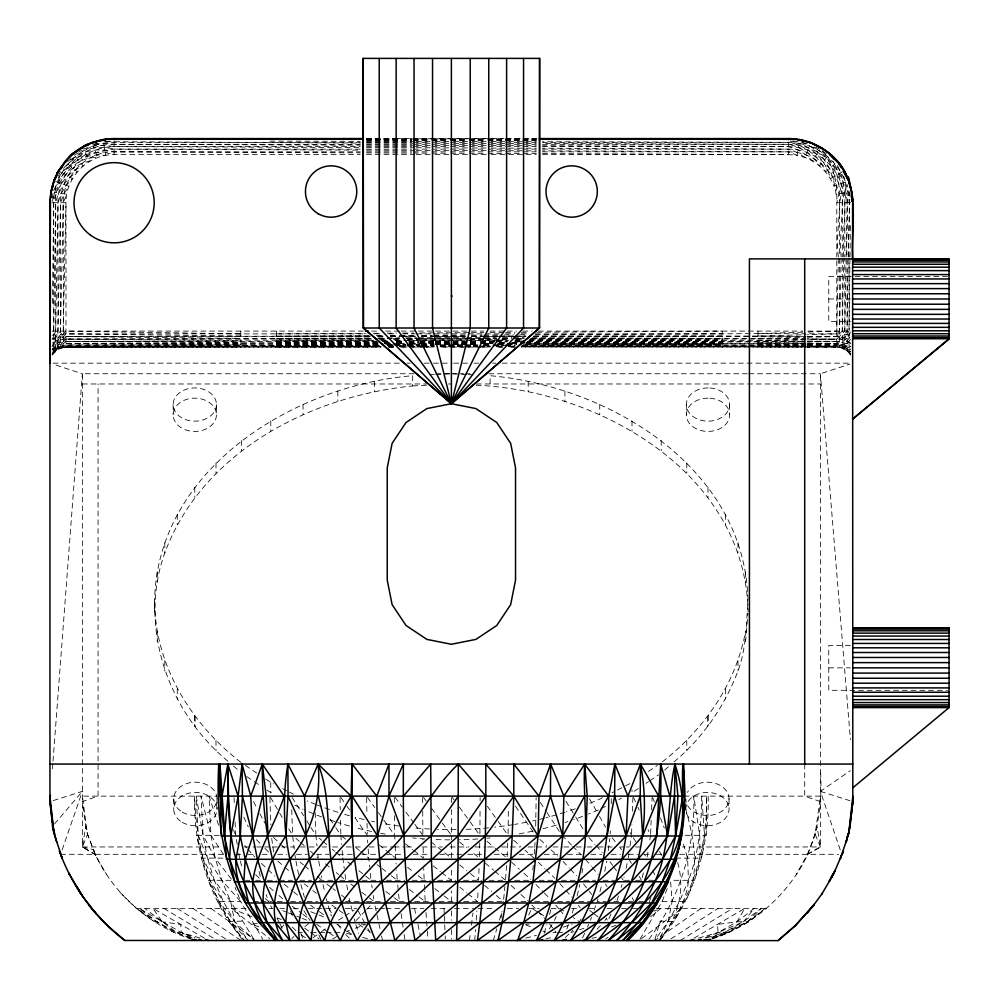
<?xml version="1.0" encoding="UTF-8"?>
<svg xmlns="http://www.w3.org/2000/svg" width="999" height="999" viewBox="0 0 999 999"><rect width="100%" height="100%" fill="white"/><g stroke="black" fill="none" stroke-linecap="round" stroke-linejoin="round"><path stroke-width="0.75" stroke-dasharray="5 3.75" d="M712.187 938.885C746.528 927.896 776.198 904.507 796.215 874.662C817.681 843.805 822.814 805.669 820.404 768.955M479.92 833.828L480.057 809.702M480.107 800.661L480.132 797.639M52.447 303.259L53.696 202.735C53.147 170.442 81.806 141.783 114.098 142.345L360.252 142.345M508.091 833.828L508.379 808.191M849.974 258.404L849.075 331.094L844.804 337.312L836.787 343.369L807.429 343.631M849.999 256.868L850.411 224.388M848.213 258.404L847.09 331.094L842.269 336.9L836.787 341.396L807.429 341.783M848.238 256.868L849.737 191.97L836.051 194.38C833.69 172.59 823.863 149.076 800.848 142.295M535.676 826.285L536.163 797.639M846.103 258.404L844.804 331.094L836.787 339.111L807.429 339.635M846.128 256.868L847.09 202.735L848.151 192.258L847.289 184.603M841.096 258.404L839.572 331.094L836.787 333.878L807.429 334.677M841.133 256.868C837.986 225.849 850.087 189.885 833.104 161.438M843.705 258.404L842.269 331.094L836.787 336.576L807.429 337.237M843.743 256.868C841.295 226.086 851.672 191.483 836.175 162.887M479.745 842.931L479.395 858.129L471.228 851.485M838.361 258.404L836.787 331.094L807.429 332.018M838.398 256.868C833.628 223.639 852.135 177.148 821.915 151.174M610.264 833.828L610.352 830.806M611.226 803.671L611.425 797.639M479.033 868.481L478.621 880.306L467.957 871.628M631.568 833.828L631.892 824.774M632.392 811.213L632.891 797.639M650.611 833.828L651.161 820.254M651.585 809.702L652.072 797.639M507.729 842.931L507.067 858.129L495.254 848.213M463.711 901.585L477.572 901.585L478.171 889.422M708.141 796.128C709.69 847.539 693.393 899.25 660.789 939.222M534.627 849.013L534.028 858.129L524.999 850.199M534.727 847.489L535.127 841.408M489.073 880.306L505.506 880.306L506.543 865.521M474.725 940.471L475.524 929.582M476.211 920.254L476.885 910.913M52.423 768.93L52.897 762.712M53.009 761.151L82.368 373.751L52.897 364.123M154.695 611.925C149.45 474.35 289.323 385.976 412.662 375.699L412.662 385.939C310.264 396.153 202.223 451.798 164.798 552.934C137.812 627.422 168.631 713.061 228.796 761.9M673.975 761.9C702.871 737.911 724.725 705.993 737.974 670.928C746.428 648.588 745.953 625.112 748.089 601.685M745.541 641.683L747.951 613.411M52.497 198.127L53.034 191.97M488.211 901.585L503.421 901.585L504.907 886.388M532.792 869.954L533.254 865.521M608.329 850.536L609.84 838.373M469.418 940.471L470.404 932.829M471.378 925.199L472.952 912.974M628.309 858.129L628.945 853.571M630.019 845.966L631.505 835.326L629.432 831.28M501.036 918.031L501.91 912.05M647.951 852.047L647.002 858.129L644.417 854.332M649.837 839.884L650.549 835.326L648.026 829.732M192.27 939.41C150.187 926.11 114.485 894.929 95.592 855.044L82.368 846.965L85.727 826.598L82.368 801.61L98.064 796.128L98.064 383.978M582.017 872.914L582.767 868.481M790.172 141.096L799.163 143.257L797.027 155.357C813.661 158.329 828.071 170.417 833.89 186.289L846.94 181.531M604.77 871.44L606.805 861.088M629.42 880.306L623.364 880.306L624.025 877.347M625.998 868.481L627.647 861.088M577.135 895.903L579.782 884.565M52.46 201.249C58.204 171.803 82.005 143.569 114.098 144.318L360.252 144.318M635.476 880.306L641.533 880.306L643.718 871.44M549.612 914.535L551.411 907.342M662.349 761.85C703.858 729.52 736.051 683.791 745.541 631.443M597.964 898.75L597.19 901.585L606.218 901.585M599.912 891.657L601.86 884.565M655.069 938.973L660.152 921.028L673.613 921.715C695.354 883.516 708.154 840.359 706.53 796.128L706.118 835.326L684.989 835.326M493.306 940.471L496.79 928.808M499.413 920.054L502.022 911.313M572.265 913.086L574.475 905.893M618.506 895.903L616.745 901.585L615.134 899.075M621.153 887.399L622.04 884.565M544.143 933.253L546.89 924.599M62.125 849.912L82.368 791.37L52.897 800.674M590.459 920.279L591.495 917.407M594.08 910.214L595.641 905.893M849.075 256.868C846.615 229.046 855.431 198.227 840.983 172.54C833.778 160.414 822.527 150.974 809.327 145.979L805.132 157.53L797.514 152.622L788.673 149.138L542.519 148.214M649.4 901.585L650.973 897.327M807.192 855.044L815.172 834.24L817.045 826.598L820.404 846.965L807.454 854.345L796.215 874.662M566.808 928.933L568.493 924.599M640.022 939.135L662.075 901.585L667.707 887.399M95.392 855.144L95.392 854.307L82.368 846.965L87.6 834.24L85.727 826.598L87.475 834.065L95.392 855.144L106.518 874.612M52.635 352.447L57.967 342.782L65.984 333.878L366.97 333.866M53.659 190.559C64.036 167.208 87.462 146.865 114.098 146.603L360.252 146.603M582.604 937.799L585.052 932.429M587.499 927.072L588.723 924.4M554.42 920.429L556.281 916.408M610.976 914.085L607.779 921.028L606.368 918.431M58.454 175.936L60.402 171.741M528.671 915.084L531.793 908.391L538.261 912.324M52.635 353.696L57.967 345.017L65.984 336.576L370.08 336.039M373.201 340.509L65.984 341.396L57.967 348.176L52.098 354.782L57.967 346.84L65.984 339.111L371.64 338.374M705.107 937.636L718.094 932.542L737.025 921.765L744.717 908.391L694.043 938.186M813.735 147.028L818.868 150.437L812.724 161.076L806.081 154.907L797.976 149.962L788.673 146.603L542.519 145.779M581.043 919.092L579.495 921.765L573.401 917.582M648.975 939.172C679.982 897.739 695.341 847.776 693.743 796.128L699.737 835.326L700.012 858.129L694.592 880.306L672.002 880.306M549.275 928.945L553.808 921.765M659.877 940.471C672.002 921.727 686.6 903.383 688.498 880.306C698.701 853.383 701.46 824.712 701.71 796.128L704.52 835.326L701.585 858.129L676.81 858.129M58.392 177.685C70.217 159.403 93.382 151.411 114.098 149.138L360.252 149.138M604.894 920.541L606.568 918.118M52.098 355.144L57.967 349.275L65.984 346.878L240.821 346.129M52.098 353.696L57.967 348.176L65.984 346.154L379.433 344.942M377.872 342.432L65.984 343.369L53.696 352.522M565.347 937.499L572.889 930.144M827.497 156.468L819.605 165.884C812.662 154.882 801.31 147.203 788.673 144.318L542.519 143.594M54.533 823.95L82.368 791.37M280.881 928.233L283.903 924.999M596.977 929.307L602.035 923.913M63.586 168.381C75.787 153.022 96.129 151.923 114.098 151.848L360.252 151.848M356.031 920.603L365.622 910.539M366.695 909.415L370.954 904.944M291.995 938.486L293.943 936.513M67.695 161.801L70.966 158.516M377.872 344.068L65.984 344.98L55.682 350.574M664.672 770.054L669.33 765.971M834.939 163.923L825.536 171.816C819.33 156.431 804.907 145.267 788.673 142.345L542.519 141.758M304.932 926.66L310.839 921.765M650.549 916.882L660.863 908.391L653.87 911.175M712.062 937.674L727.784 932.542L748.713 921.765L765.259 908.391L747.414 921.765L727.784 932.542L712.437 938.361L729.008 932.542L718.094 932.542L694.555 939.222M706.643 937.824L724.138 932.542L747.414 921.765L761.113 908.391L743.506 921.765L718.094 932.542L717.432 924.437L737.025 921.765L754.245 908.391L743.506 921.765L724.138 932.542L710.376 937.824M641.545 938.635L682.005 908.391M70.317 160.14C82.355 150.312 99.288 147.527 114.098 151.848L360.252 152.859M313.024 937.824L317.782 934.302M79.308 151.698L81.831 149.925M840.259 849.912L820.404 791.37L850.336 770.679M701.123 908.391L654.657 940.471L668.044 921.715L679.37 901.585L688.498 880.306L687.549 858.129L682.966 842.457M321.378 931.717L326.248 928.396M648.501 771.415L657.379 765.434M638.349 788.498L632.005 792.769L632.005 789.847M645.953 783.366L648.501 781.655M649.762 780.806L658.641 774.812M671.041 938.785L718.031 908.391M338.599 920.091L343.793 916.745M345.092 915.908L354.183 910.064M605.669 938.885L608.154 937.299M680.294 940.471L732.617 908.391M379.433 345.379L65.984 346.154L57.967 349.001M332.555 939.035L338.711 935.426M842.369 171.741L830.344 178.684C826.161 159.565 809.09 141.846 788.673 142.345L542.519 142.345M807.479 854.307L820.404 846.965L820.404 373.751L849.874 364.123M602.472 797.689L599.737 799.1A296.691 227.947 0 0 1 589.822 803.296M612.05 792.781L614.785 791.37M617.432 790.009L624.05 786.613M625.374 785.926L630.681 783.216M601.098 808.628L606.58 805.818M618.756 799.575L621.403 798.213M807.429 345.13L836.787 344.98C842.981 342.32 848.775 337.849 850.673 331.094L804.345 331.094M74.251 155.245C86.076 147.952 100.637 145.554 114.098 149.138L360.252 150.125M346.566 931.468L349.5 930.381M355.344 928.221L365.584 924.437M807.429 346.678L836.787 346.878L844.804 349.275L850.673 353.696L844.804 348.176L839.572 346.391L807.429 346.141L836.787 346.154C842.607 344.505 848.713 341.458 850.673 335.264L839.572 333.916L807.429 333.766M95.267 854.345L87.475 834.065L82.368 796.128L217.295 796.128M563.261 927.147L572.115 924.212M571.003 932.542L573.876 931.605M579.632 929.732L583.94 928.321M611.338 926.922L617.132 925.037M83.104 149.051L93.444 145.979L103.958 145.205L114.098 146.603L360.252 147.527M92.895 144.48L100.35 142.482M525.886 938.098L536.451 935.314M545.729 938.96L553.159 937.074M592.007 938.311L596.428 937.224M257.305 923.251L251.586 924.437L259.016 926.822M94.43 144.306L103.609 143.257L114.098 144.318L360.252 145.155M525.861 924.287L528.971 924.013M109.49 141.146L103.334 141.683L360.252 143.069M241.983 939.222L229.158 921.715L244.206 940.471C210.801 900.149 195.866 847.876 194.63 796.128C193.544 840.309 204.882 884.627 229.158 921.715L242.632 921.028M380.981 346.341L65.984 346.878L60.502 347.839M377.872 343.331L65.984 343.369L57.967 345.017L52.098 349.513L55.682 340.984L63.199 331.094L65.984 202.735C65.547 177.023 88.374 154.183 114.098 154.633L360.252 154.633M376.311 341.371L65.984 341.396L57.967 342.782L52.098 346.553L55.682 337.862L60.502 331.094L63.199 202.735C62.962 178.721 81.568 156.543 105.257 152.622L114.098 154.633L114.098 140.734M429.695 374.837L434.353 374.6M435.901 374.525L449.837 373.826M412.662 385.939L426.598 385.227M371.64 339.086L65.984 339.111L57.967 340.184L52.098 343.119L57.967 331.094L60.502 202.735C60.539 183.916 71.029 165.772 87.3 156.319L96.691 154.907L105.744 155.357L103.609 143.257M535.239 334.777L757.991 333.604L805.881 332.068M370.08 336.563L65.984 336.576L57.967 337.312L52.098 339.31L55.682 331.094L57.967 202.735C57.605 179.645 72.515 156.693 97.64 157.53L93.444 145.979M533.678 336.039L757.991 336.039L805.881 334.727M532.117 338.374L757.991 338.374L805.881 337.275M807.429 347.128L844.804 346.84L849.075 345.08L850.673 343.119L844.804 340.184L839.572 339.223L807.429 338.836M529.008 340.509L757.991 340.509L805.881 339.66M525.886 342.432L805.881 341.808M525.886 344.068L805.881 343.644M276.598 333.866L365.409 333.316M373.201 333.266L380.981 333.216M387.225 333.179L396.566 333.117M402.797 333.079L413.711 333.017M419.942 332.979L469.792 332.667M471.353 332.655L483.816 332.58M490.059 332.542L504.07 332.455M505.631 332.442L514.985 332.38M521.216 332.342L529.008 332.292M536.8 332.242L722.215 331.094L722.215 347.128M276.598 336.039L368.519 335.602M376.311 335.552L384.103 335.514M390.334 335.489L398.126 335.452M399.687 335.439L415.259 335.364M421.503 335.339L432.405 335.289M433.966 335.277L465.122 335.127M471.353 335.09L482.267 335.04M483.816 335.027L497.839 334.965M504.07 334.94L513.424 334.89M519.655 334.852L527.447 334.815M522.777 345.379L805.881 345.13M276.598 338.374L371.64 337.987M377.872 337.962L385.664 337.924M387.225 337.924L399.687 337.874M405.919 337.849L416.82 337.799M418.381 337.799L465.122 337.6M466.683 337.6L496.291 337.475M502.522 337.45L511.863 337.412M513.424 337.412L524.325 337.362M532.117 337.337L722.215 336.563M276.598 340.509L373.201 340.209M380.981 340.184L387.225 340.159M395.005 340.135L405.919 340.097M407.48 340.097L468.244 339.897M469.792 339.897L499.4 339.797M500.961 339.797L508.753 339.772M514.985 339.747L521.216 339.735M529.008 339.71L722.215 339.086M276.598 336.563L370.08 336.451M377.872 336.438L384.103 336.438M390.334 336.426L399.687 336.413M401.236 336.413L415.259 336.401M421.503 336.388L432.405 336.376M433.966 336.376L465.122 336.338M471.353 336.338L482.267 336.326M483.816 336.326L497.839 336.301M499.4 336.301L513.424 336.288M514.985 336.288L525.886 336.276M533.678 336.263L722.215 336.039M276.598 339.086L371.64 338.936M379.433 338.923L385.664 338.911M393.456 338.898L401.236 338.886M407.48 338.873L419.942 338.848M421.503 338.848L468.244 338.773M469.792 338.773L483.816 338.748M485.377 338.748L496.291 338.736M502.522 338.723L508.753 338.711M516.545 338.698L522.777 338.686M530.569 338.673L722.215 338.374M276.598 341.371L376.311 341.171M382.542 341.159L388.773 341.146M396.566 341.134L402.797 341.121M409.028 341.109L418.381 341.096M419.942 341.096L433.966 341.071M435.514 341.059L479.145 340.984M480.706 340.971L494.73 340.946M496.291 340.946L507.192 340.921M514.985 340.909L521.216 340.896M529.008 340.884L722.215 340.509M276.598 342.432L377.872 342.182M384.103 342.17L390.334 342.158M396.566 342.145L402.797 342.133M409.028 342.108L418.381 342.095M419.942 342.083L433.966 342.058M435.514 342.045L479.145 341.945M480.706 341.945L494.73 341.908M496.291 341.908L507.192 341.883M514.985 341.858L521.216 341.845M527.447 341.833L722.215 341.371M276.598 343.331L377.872 343.132M384.103 343.119L390.334 343.107M396.566 343.094L402.797 343.082M409.028 343.069L418.381 343.044M419.942 343.044L433.966 343.019M435.514 343.019L479.145 342.919M480.706 342.919L493.169 342.894M499.4 342.882L505.631 342.869M511.863 342.857L518.094 342.844M525.886 342.832L722.215 342.432M276.598 344.068L377.872 343.893M385.664 343.881L391.895 343.881M393.456 343.868L404.358 343.856M410.589 343.843L419.942 343.831M421.503 343.831L433.966 343.806M435.514 343.806L477.584 343.731M483.816 343.731L491.608 343.718M497.839 343.706L505.631 343.693M507.192 343.693L516.545 343.668M525.886 343.656L722.215 343.331M276.598 344.942L379.433 344.742M387.225 344.717L393.456 344.705M395.005 344.705L405.919 344.68M407.48 344.68L419.942 344.655M421.503 344.655L433.966 344.63M435.514 344.63L477.584 344.543M483.816 344.53L491.608 344.518M497.839 344.505L505.631 344.493M507.192 344.48L516.545 344.468M525.886 344.455L722.215 344.068M276.598 346.129L380.981 345.954M388.773 345.941L393.456 345.929M399.687 345.916L419.942 345.891M421.503 345.879L433.966 345.866M440.197 345.854L463.561 345.816M465.122 345.816L477.584 345.791M483.816 345.779L491.608 345.766M493.169 345.766L504.07 345.741M505.631 345.741L514.985 345.729M522.777 345.716L722.215 345.379M380.981 346.928L63.486 347.34L63.199 202.735L66.721 194.38L54.62 192.258M276.598 346.928L380.981 346.79M388.773 346.778L393.456 346.778M399.687 346.765L407.48 346.753M409.028 346.753L421.503 346.74M423.052 346.74L433.966 346.715M440.197 346.715L463.561 346.678M465.122 346.678L477.584 346.665M479.145 346.665L490.059 346.653M496.291 346.641L502.522 346.628M508.753 346.628L514.985 346.616M521.216 346.603L722.215 346.341M521.216 346.228L805.881 346.228L521.216 346.129M805.881 346.878L521.216 346.928L805.881 347.128M366.271 138.586L394.13 138.586M395.679 138.586L504.008 138.586M505.544 138.586L536.5 138.586M366.483 138.836L536.288 138.749M366.483 139.56L411.663 139.56M413.224 139.56L430.357 139.56M431.918 139.56L449.051 139.56M450.611 139.56L467.744 139.56M469.305 139.56L486.438 139.56M487.999 139.56L536.288 139.56M366.483 140.734L411.663 140.734M413.224 140.734L430.357 140.734M431.918 140.734L449.051 140.734M450.611 140.734L467.744 140.734M469.305 140.734L486.438 140.734M487.999 140.734L536.288 140.734M366.483 142.345L411.663 142.345M413.224 142.345L430.357 142.345M431.918 142.345L449.051 142.345M450.611 142.345L467.744 142.345M469.305 142.345L486.438 142.345M487.999 142.345L536.288 142.345M366.483 144.318L411.663 144.318M413.224 144.318L430.357 144.318M431.918 144.318L449.051 144.318M450.611 144.318L467.744 144.318M469.305 144.318L486.438 144.318M487.999 144.318L536.288 144.318M542.519 144.318L788.673 144.318C805.731 144.443 822.364 152.198 833.428 165.185C855.169 190.659 844.729 226.723 847.09 256.868M366.483 146.603L411.663 146.603M413.224 146.603L430.357 146.603M431.918 146.603L449.051 146.603M450.611 146.603L467.744 146.603M469.305 146.603L486.438 146.603M487.999 146.603L536.288 146.603M542.519 146.603L788.673 146.603L798.426 147.465L807.866 150L816.745 154.133L824.749 159.74L831.668 166.658L837.287 174.675L841.42 183.541L843.955 192.994L842.269 202.735L842.269 256.868M366.483 149.138L411.663 149.138M413.224 149.138L430.357 149.138M431.918 149.138L449.051 149.138M450.611 149.138L467.744 149.138M469.305 149.138L486.438 149.138M487.999 149.138L536.288 149.138M542.519 149.138L788.673 149.138C813.973 148.888 837.324 168.481 841.458 193.431L839.572 202.735L839.572 256.868M366.483 151.848L411.663 151.848M413.224 151.848L430.357 151.848M431.918 151.848L449.051 151.848M450.611 151.848L467.744 151.848M469.305 151.848L486.438 151.848M487.999 151.848L536.288 151.848M542.519 151.848L788.673 151.848C812.699 151.598 834.864 170.205 838.798 193.906L836.787 202.735L836.787 256.868M366.483 154.633L414.772 154.633M416.333 154.633L433.466 154.633M435.027 154.633L452.16 154.633M453.721 154.633L470.866 154.633M472.415 154.633L489.56 154.633M491.108 154.633L536.288 154.633M542.519 154.633L788.673 154.633L797.027 155.357L788.673 151.848L542.519 150.861M52.098 202.735L65.984 202.735L65.984 347.128L380.981 347.128M850.673 202.735L836.787 202.735C837.249 183.866 835.226 162.912 818.868 150.437M947.514 276.536L828.77 276.536L828.77 321.441L850.361 321.441M828.77 298.988L850.361 298.988M52.098 331.094L365.409 331.094M371.64 331.094L377.872 331.094M385.664 331.094L399.687 331.094M401.236 331.094L416.82 331.094M418.381 331.094L433.966 331.094M435.514 331.094L469.792 331.094M471.353 331.094L483.816 331.094M490.059 331.094L505.631 331.094M507.192 331.094L516.545 331.094M522.777 331.094L532.117 331.094M538.349 331.094L802.796 331.094M374.75 333.866L382.542 333.866M388.773 333.866L396.566 333.866M402.797 333.866L415.259 333.866M416.82 333.866L466.683 333.866M468.244 333.866L483.816 333.866M485.377 333.866L499.4 333.866M505.631 333.866L514.985 333.866M521.216 333.866L527.447 333.866M535.239 333.866L722.215 333.866M377.872 336.039L384.103 336.039M390.334 336.039L399.687 336.039M401.236 336.039L415.259 336.039M421.503 336.039L432.405 336.039M433.966 336.039L465.122 336.039M471.353 336.039L482.267 336.039M483.816 336.039L497.839 336.039M499.4 336.039L513.424 336.039M514.985 336.039L525.886 336.039M377.872 336.563L384.103 336.563M390.334 336.563L402.797 336.563M404.358 336.563L415.259 336.563M421.503 336.563L435.514 336.563M437.075 336.563L465.122 336.563M471.353 336.563L485.377 336.563M486.938 336.563L500.961 336.563M502.522 336.563L516.545 336.563M518.094 336.563L525.886 336.563M533.678 336.563L805.881 336.563M807.429 336.563L839.572 336.663L850.673 339.31L847.09 343.806L836.787 346.878L807.429 346.878M377.872 338.374L385.664 338.374M387.225 338.374L399.687 338.374M405.919 338.374L416.82 338.374M418.381 338.374L465.122 338.374M466.683 338.374L496.291 338.374M502.522 338.374L511.863 338.374M513.424 338.374L524.325 338.374M379.433 339.086L385.664 339.086M393.456 339.086L401.236 339.086M407.48 339.086L419.942 339.086M421.503 339.086L468.244 339.086M469.792 339.086L483.816 339.086M485.377 339.086L496.291 339.086M502.522 339.086L508.753 339.086M516.545 339.086L522.777 339.086M530.569 339.086L805.881 339.098M807.429 339.098L836.787 339.111M380.981 340.509L387.225 340.509M395.005 340.509L402.797 340.509M404.358 340.509L465.122 340.509M466.683 340.509L496.291 340.509M497.839 340.509L508.753 340.509M514.985 340.509L521.216 340.509M382.542 341.371L388.773 341.371M396.566 341.371L402.797 341.371M409.028 341.371L418.381 341.371M419.942 341.371L433.966 341.371M435.514 341.371L479.145 341.371M480.706 341.371L494.73 341.371M496.291 341.371L507.192 341.371M514.985 341.371L521.216 341.371M527.447 341.371L805.881 341.383M807.429 341.383L839.572 341.558L847.09 343.806L850.673 346.553L847.09 348.226L839.572 347.365L839.572 258.404M384.103 342.432L390.334 342.432M396.566 342.432L402.797 342.432M409.028 342.432L418.381 342.432M419.942 342.432L433.966 342.432M435.514 342.432L479.145 342.432M480.706 342.432L493.169 342.432M499.4 342.432L505.631 342.432M511.863 342.432L518.094 342.432M805.881 343.356L525.886 343.331M807.429 343.356L839.572 343.556L847.09 346.253L850.673 349.513L847.09 349.687L842.269 348.089L842.269 258.404M384.103 343.331L390.334 343.331M396.566 343.331L402.797 343.331M409.028 343.331L418.381 343.331M419.942 343.331L433.966 343.331M435.514 343.331L479.145 343.331M480.706 343.331L493.169 343.331M499.4 343.331L505.631 343.331M511.863 343.331L518.094 343.331M385.664 344.068L391.895 344.068M393.456 344.068L404.358 344.068M410.589 344.068L419.942 344.068M421.503 344.068L433.966 344.068M435.514 344.068L477.584 344.068M483.816 344.068L491.608 344.068M497.839 344.068L505.631 344.068M507.192 344.068L516.545 344.068M240.821 344.942L65.984 344.98L57.967 346.84L52.098 351.923L57.967 340.184L65.984 331.094L240.821 333.866M805.881 344.967L522.777 344.942M807.429 344.967L839.572 345.192L844.804 346.84L850.673 351.923L844.804 349.275L844.804 258.404M387.225 344.942L393.456 344.942M395.005 344.942L405.919 344.942M407.48 344.942L419.942 344.942M421.503 344.942L433.966 344.942M440.197 344.942L463.561 344.942M465.122 344.942L477.584 344.942M483.816 344.942L491.608 344.942M493.169 344.942L504.07 344.942M505.631 344.942L514.985 344.942M276.598 345.379L379.433 345.279M387.225 345.267L393.456 345.267M395.005 345.267L405.919 345.254M407.48 345.254L419.942 345.242M421.503 345.229L433.966 345.229M440.197 345.217L463.561 345.192M465.122 345.192L477.584 345.179M483.816 345.179L491.608 345.167M493.169 345.167L504.07 345.154M505.631 345.154L514.985 345.142M522.777 345.142L722.215 344.942M387.225 345.379L393.456 345.379M395.005 345.379L405.919 345.379M407.48 345.379L419.942 345.379M421.503 345.379L433.966 345.379M440.197 345.379L463.561 345.379M465.122 345.379L477.584 345.379M483.816 345.379L491.608 345.379M493.169 345.379L504.07 345.379M505.631 345.379L514.985 345.379M65.984 346.154L380.981 346.129M388.773 346.129L393.456 346.129M399.687 346.129L407.48 346.129M409.028 346.129L421.503 346.129M423.052 346.129L433.966 346.129M440.197 346.129L463.561 346.129M465.122 346.129L477.584 346.129M479.145 346.129L490.059 346.129M496.291 346.129L502.522 346.129M508.753 346.129L514.985 346.129M388.773 346.291L393.456 346.341M399.687 346.278L407.48 346.341M409.028 346.278L421.503 346.341M423.052 346.266L433.966 346.341M440.197 346.266L463.561 346.341M465.122 346.253L477.584 346.341M479.145 346.241L490.059 346.341M496.291 346.241L502.522 346.341M508.753 346.228L514.985 346.341M65.984 346.878L240.821 346.865M388.773 346.928L393.456 346.928M407.48 346.928L399.687 346.928L410.589 347.128M409.028 346.928L421.503 346.928M423.052 346.928L433.966 346.928M463.561 346.928L440.197 346.928L466.683 347.128M465.122 346.928L477.584 346.928M479.145 346.928L490.059 346.928M502.522 346.928L496.291 346.928L502.522 347.128M514.985 346.928L508.753 346.928L514.985 347.128M388.773 347.078L393.456 347.128M412.15 347.065L424.612 347.128M426.173 347.065L433.966 347.128M468.244 347.04L480.706 347.128M482.267 347.04L490.059 347.128M53.072 363.161L400.724 363.161M406.955 363.161L410.077 363.161M424.1 363.161L431.905 363.161M433.454 363.161L452.172 363.161M453.721 363.161L467.757 363.161M473.988 363.161L478.671 363.161M492.694 363.161L495.816 363.161M502.06 363.161L849.712 363.161M414.023 373.751L82.368 373.751L82.368 846.965L93.544 849.674L95.592 855.044M435.814 373.751L449.825 373.751M451.386 373.751L463.848 373.751M465.397 373.751L470.067 373.751M488.761 373.751L747.227 373.751M748.788 373.751L820.404 373.751L850.411 739.51M82.368 383.978L426.473 383.978M448.276 383.978L451.386 383.978M476.298 383.978L820.404 383.978M850.361 645.404L828.77 645.404L828.77 690.309L947.514 690.309M828.77 667.856L850.361 667.856M684.09 796.128L820.404 796.128L815.172 834.24L820.404 846.965L682.479 846.965M219.143 835.326L196.653 835.326L202.76 858.129L214.273 880.306L223.401 901.585L234.728 921.715L248.127 940.471L230.557 921.715L217.532 901.585L240.697 901.585L262.762 939.135M82.368 846.965L220.991 846.965M244.355 846.965L255.257 846.965M256.805 846.965L263.037 846.965M264.598 846.965L270.829 846.965M272.39 846.965L280.17 846.965M281.73 846.965L294.193 846.965M300.424 846.965L314.435 846.965M322.015 846.965L326.561 846.965M332.63 846.965L338.686 846.965M346.266 846.965L353.846 846.965M355.357 846.965L362.937 846.965M369.168 846.965L375.399 846.965M381.63 846.965L392.545 846.965M394.093 846.965L405.007 846.965M406.556 846.965L414.348 846.965M422.14 846.965L442.382 846.965M450.174 846.965L468.868 846.965M475.099 846.965L486.001 846.965M487.562 846.965L493.793 846.965M501.585 846.965L520.279 846.965M528.059 846.965L546.753 846.965M552.984 846.965L562.337 846.965M563.898 846.965L570.129 846.965M576.361 846.965L585.701 846.965M587.262 846.965L591.932 846.965M598.164 846.965L605.956 846.965M607.504 846.965L612.187 846.965M619.967 846.965L624.65 846.965M626.198 846.965L629.32 846.965M635.551 846.965L641.783 846.965M60.614 854.307L223.164 854.307M235.627 854.307L241.858 854.307M248.089 854.307L254.333 854.307M262.113 854.307L269.905 854.307M277.697 854.307L287.05 854.307M296.391 854.307L307.305 854.307M316.646 854.307L329.121 854.307M338.461 854.307L352.497 854.307M361.838 854.307L377.422 854.307M386.763 854.307L403.908 854.307M413.261 854.307L428.846 854.307M439.747 854.307L455.332 854.307M456.88 854.307L461.563 854.307M467.794 854.307L483.379 854.307M494.28 854.307L509.865 854.307M519.205 854.307L534.802 854.307M544.143 854.307L558.166 854.307M567.507 854.307L581.543 854.307M590.884 854.307L601.798 854.307M611.138 854.307L620.491 854.307M628.284 854.307L637.637 854.307M643.856 854.307L650.099 854.307M656.318 854.307L662.562 854.307M679.695 854.307L838.623 854.307M222.902 858.129L201.186 858.129L209.703 880.306L223.401 901.585M230.769 880.306L208.179 880.306L219.006 901.585L234.728 921.715L254.595 940.471M245.454 880.306L249.762 880.306M255.494 880.306L261.238 880.306L253.646 872.539M267.295 880.306L276.386 880.306M279.408 880.306L292.482 880.306M299.75 880.306L311.613 880.306M319.031 880.306L333.928 880.306M339.897 880.306L356.243 880.306M362.162 880.306L380.307 880.306M386.476 880.306L404.732 880.306M412.2 880.306L430.207 880.306M437.774 880.306L455.931 880.306M463.486 880.306L481.605 880.306M514.76 880.306L530.169 880.306M539.123 880.306L553.946 880.306M561.388 880.306L576.311 880.306M583.753 880.306L595.616 880.306M603.021 880.306L614.647 880.306M648.713 880.306L655.881 880.306M253.384 901.585L259.453 901.585M260.964 901.585L271.466 901.585M277.297 901.585L286.026 901.585M290.547 901.585L301.074 901.585M307.105 901.585L317.807 901.585M337.687 901.585L326.973 901.585L326.311 898.75M345.329 901.585L359.003 901.585M366.583 901.585L383.042 901.585M390.459 901.585L406.955 901.585M414.56 901.585L431.368 901.585M439.061 901.585L456.006 901.585M512.312 901.585L527.135 901.585M534.677 901.585L549.825 901.585M557.442 901.585L569.68 901.585M578.858 901.585L589.547 901.585M613.736 901.585L621.116 901.585M628.396 901.585L632.767 901.585M638.773 901.585L643.319 901.585M662.075 901.585L685.239 901.585C701.098 872.189 693.818 838.623 685.526 808.191M136.139 908.391L247.29 908.391M268.993 908.391L272.54 908.391M279.907 908.391L284.59 908.391M293.419 908.391L300.187 908.391M307.992 908.391L336.076 908.391M345.429 908.391L356.78 908.391M367.27 908.391L378.196 908.391M379.757 908.391L384.428 908.391M385.989 908.391L400.037 908.391M411.451 908.391L423.826 908.391M431.231 908.391L448.663 908.391M454.632 908.391L473.538 908.391M478.034 908.391L495.192 908.391M507.455 908.391L518.593 908.391M528.746 908.391L539.21 908.391M551.073 908.391L560.714 908.391M571.64 908.391L579.657 908.391M588.748 908.391L596.403 908.391M607.13 908.391L612.2 908.391M621.553 908.391L626.236 908.391M632.479 908.391L637.886 908.391M656.268 908.391L766.645 908.391M191.995 937.824L181.356 932.542L180.719 924.437L162.188 921.765L154.383 921.765L136.488 908.391L120.105 892.507M737.025 921.765L748.713 921.765M297.827 932.542L302.297 932.542M311.226 932.542L317.183 932.542M320.155 932.542L324.563 932.542M326.036 932.542L333.366 932.542M334.84 932.542L342.182 932.542M553.009 932.542L556.018 932.542M557.517 932.542L563.511 932.542M366.483 139.098L411.663 139.148M413.224 139.161L430.357 139.173M431.918 139.173L449.051 139.198M450.611 139.198L467.744 139.211M469.305 139.211L486.438 139.236M487.999 139.236L536.288 139.286M366.483 139.997L411.663 140.072M413.224 140.085L430.357 140.11M431.918 140.11L449.051 140.147M450.611 140.147L467.744 140.172M469.305 140.185L486.438 140.21M487.999 140.21L536.288 140.297M269.892 141.109L360.252 141.321M366.483 141.334L414.772 141.458M416.333 141.458L433.466 141.496M435.027 141.496L452.16 141.546M453.721 141.546L470.866 141.583M472.415 141.596L489.56 141.633M491.108 141.633L536.288 141.746M366.483 143.082L414.772 143.219M416.333 143.232L433.466 143.282M435.027 143.282L452.16 143.332M453.721 143.332L470.866 143.381M472.415 143.394L489.56 143.444M491.108 143.444L536.288 143.581M366.483 145.18L414.772 145.342M416.333 145.342L433.466 145.404M435.027 145.404L452.16 145.467M453.721 145.467L470.866 145.529M472.415 145.529L489.56 145.592M491.108 145.604L536.288 145.754M366.483 147.552L414.772 147.74M416.333 147.74L433.466 147.815M435.027 147.815L452.16 147.877M453.721 147.889L470.866 147.952M472.415 147.952L489.56 148.014M491.108 148.027L536.288 148.189M757.991 333.604L805.881 333.766M757.991 346.865L802.796 347.015M804.345 347.015L836.787 347.128L836.787 258.404M366.483 150.15L414.772 150.35M416.333 150.35L433.466 150.424M435.027 150.424L452.16 150.499M453.721 150.499L470.866 150.574M472.415 150.574L489.56 150.649M491.108 150.649L536.288 150.837M366.483 152.884L411.663 153.072M413.224 153.072L430.357 153.147M431.918 153.159L449.051 153.222M450.611 153.234L467.744 153.309M469.305 153.309L486.438 153.384M487.999 153.384L536.288 153.584M542.519 153.609L788.673 154.633L788.673 140.734M65.984 343.369L240.821 344.068M757.991 336.039L805.881 336.363M807.429 336.376L836.787 336.576M65.984 341.396L240.821 342.432M757.991 346.341L805.881 346.665M65.984 339.111L240.821 340.509M757.991 338.374L805.881 338.823M65.984 336.576L240.821 338.374M757.991 345.379L805.881 345.854M807.429 345.866L836.787 346.154M757.991 340.509L805.881 341.046M807.429 341.071L836.787 341.396M757.991 342.432L805.881 343.007M807.429 343.019L836.787 343.369M757.991 344.068L805.881 344.618M807.429 344.643L836.787 344.98M240.821 336.039L65.984 333.878L52.098 335.264L53.696 331.094L55.682 202.735C53.859 182.03 70.642 165.01 90.047 161.076L83.904 150.437M452.934 373.826L466.883 374.525M468.431 374.6L473.076 374.837M476.173 385.227C600.686 390.409 745.504 473.888 748.089 611.925M793.293 141.146L797.901 141.546M361.151 924.038L364.111 924.3M747.951 600.199C745.004 467.882 609.577 386.251 490.109 375.699L490.109 385.939M346.578 933.303L352.422 934.814M362.674 937.449L368.531 938.96M839.572 347.128L847.09 350.574L850.673 354.782L847.09 350.874L847.09 258.404M802.422 142.482L809.877 144.48M799.163 143.257L809.327 145.979M199.912 937.974L181.356 932.542L139.248 908.391L156.993 921.765L174.076 932.542L181.356 932.542L194.992 937.824M820.404 791.37L849.874 800.674M820.404 801.61L804.707 796.128L804.707 765.022M525.724 924.937L532.829 927.472M542.757 931.018L545.604 932.042M55.832 181.531L68.894 186.289L63.973 193.906L60.502 202.735L60.502 348.089M190.384 937.824L176.511 932.542L156.993 921.765L136.488 908.391M282.655 910.626L286.875 912.299M288.286 912.849L295.342 915.633M296.753 916.195L300.974 917.856M302.385 918.418L306.618 920.091M277.085 917.856L281.306 919.53M310.776 911.737L326.186 917.856M251.948 916.745L231.094 908.391L269.668 938.585M190.784 938.648L176.511 932.542L144.755 908.391M815.471 147.09L819.679 149.051M265.697 779.108L273.414 783.89M282.692 788.648L286.663 790.696M289.36 792.07L293.469 794.18M266.97 790.209L273.414 794.13M294.83 805.119L303.034 809.327M61.788 172.54L72.427 178.684L66.271 185.327L61.314 193.431L57.967 202.735L57.967 349.275M204.52 938.186L152.959 908.391L162.188 921.765M163.799 908.391L217.295 940.471M539.56 913.111L544.742 916.258M177.148 908.391L225.549 938.823M192.907 908.391L240.996 940.471M245.392 765.434L256.818 773.126M246.666 776.523L253.009 780.806M254.283 781.655L260.627 785.926M336.938 924.275L345.779 930.244M347.04 931.093L352.085 934.502M316.596 924.275L327.897 931.942M329.158 932.804L335.439 937.062M358.728 924.275L366.246 929.395M367.495 930.244L370.005 931.942M301.311 934.927L307.13 938.885M559.977 908.391L563.636 910.901M822.202 150.812L828.533 155.245M210.951 908.391L253.197 938.685M331.843 905.082L337.924 909.465M339.148 910.339L344.006 913.835M310.602 905.244L318.119 910.738M319.368 911.65L324.375 915.309M304.595 928.096L309.39 931.63M310.602 932.517L318.993 938.698M385.826 891.408L393.206 896.952M394.43 897.889L399.35 901.585L398.464 892.469M350.786 884.003L354.47 886.775M361.85 892.332L368.007 896.952M369.23 897.889L374.15 901.585L373.264 895.504M292.12 906.155L301.86 913.486M303.084 914.397L307.954 918.056M409.415 889.56L417.919 896.028M419.13 896.952L425.199 901.585L424.675 890.946M326.848 884.003L331.705 887.711M332.917 888.635L335.352 890.484M341.421 895.104L349.925 901.585L349.051 897.027M407.567 867.369L413.486 871.99M418.231 875.686L424.15 880.306L423.738 868.481M377.073 864.597L380.631 867.369M381.818 868.293L390.134 874.762M391.321 875.686L397.265 880.306L396.541 869.954M434.815 888.635L443.094 895.104M444.28 896.028L451.386 901.585L451.386 890.946M304.483 884.003L308.029 886.775M312.762 890.484L316.321 893.256M347.739 861.987L351.423 864.884M358.791 870.666L371.054 880.306L369.83 868.481M433.116 865.846L440.422 871.628M441.645 872.589L451.386 880.306L451.386 868.481M589.622 910.301L593.231 913.173M594.43 914.122L598.039 916.982M405.457 843.88L412.624 849.575M413.823 850.536L423.376 858.129L423.101 845.966M431.181 841.982L451.386 858.129L451.386 841.408M379.108 844.829L395.716 858.129L396.128 864.048M325.474 863.91L331.468 868.73M336.263 872.589L338.661 874.525M339.86 875.486L345.866 880.306L345.055 874.387M459.552 841.982L466.558 847.676M459.677 864.884L466.783 870.666M459.715 887.075L466.858 892.881M468.044 893.843L477.572 901.585M284.166 884.177L292.495 890.946M293.681 891.907L298.451 895.778M342.02 836.275L345.517 839.135M355.969 847.676L359.453 850.536M360.614 851.485L368.756 858.129L369.68 866.995M300.012 861.987L303.484 864.884M304.645 865.846L309.265 869.704M317.37 876.448L321.99 880.306L321.253 875.873M67.832 163.923L77.248 171.816C66.246 178.759 58.554 190.11 55.682 202.735L55.682 350.874M486.988 841.283L494.08 847.227M319.38 838.298L321.728 840.284M322.902 841.283L327.585 845.241M332.28 849.212L334.628 851.185M335.789 852.184L342.832 858.129L344.243 868.481M485.339 863.173L493.643 870.229M494.83 871.228L505.506 880.306M484.527 885.376L491.608 891.445M496.341 895.504L503.421 901.585M269.505 887.399L274.226 891.445M278.946 895.504L283.666 899.562M154.695 601.685C154.907 665.871 191.633 724.65 241.596 762.874M233.454 765.971L239.261 771.066M277.922 861.15L283.666 866.195M284.815 867.207L290.559 872.239M513.711 840.284L520.479 846.24M295.916 838.298L299.275 841.283M300.387 842.269L305.981 847.227M310.452 851.185L318.269 858.129L317.794 853.571M511.538 862.162L519.393 869.217M523.876 873.251L530.594 879.295M511.013 885.376L516.52 890.434M520.916 894.492L527.522 900.574M265.259 898.538L268.556 901.585L266.121 894.492M539.959 839.472L546.628 845.691M551.061 849.837L557.729 856.056M261.401 863.411L267.033 868.693M268.157 869.742L274.912 876.086M273.451 837.399L280.032 843.618M281.131 844.654L285.527 848.8M538.386 862.349L544.917 868.693M546.016 869.742L554.732 878.196M345.679 934.527L350.786 939.485M292.37 927.147L296.74 931.468M535.939 884.565L543.344 892.007M544.393 893.069L549.675 898.388M561.913 835.326L571.59 845.104M572.664 846.19L581.268 854.869M256.468 839.672L260.702 844.018M264.935 848.363L270.23 853.783M531.818 904.944L544.617 918.368M563.074 861.463L569.318 868.106M570.367 869.217L576.61 875.873M588.96 837.612L595.104 844.455M596.128 845.591L602.272 852.434M559.89 883.665L564.872 889.26M565.859 890.384L571.828 897.102M244.73 845.591L246.741 847.876M247.74 849.013L254.77 856.992M75.275 156.468L83.179 165.884C67.782 172.078 56.631 186.501 53.696 202.735L53.696 352.859M585.476 859.302L591.321 866.295M592.307 867.469L598.151 874.475M555.806 905.131L558.766 908.69M559.752 909.877L564.685 915.796M612.112 837.724L615.921 842.532M619.73 847.327L621.64 849.724M549.625 924.063L555.968 932.267M583.516 883.853L588.074 889.759M588.985 890.946L591.72 894.492M231.318 879.07L215.235 858.129L203.047 835.326L196.241 796.128L198.252 835.326L207.467 858.129L214.273 880.306L230.657 901.585L253.796 939.172M423.539 797.352L426.236 801.036M431.618 808.378L441.508 821.852M442.407 823.076L451.386 835.326M395.142 797.352L402.297 807.155M405.881 812.062L413.923 823.076M414.822 824.3L422.864 835.326L422.964 839.884M452.272 797.352L454.058 799.812M459.403 807.155L469.218 820.629M470.104 821.852L479.907 835.326M610.052 861.825L612.712 865.521M613.598 866.757L617.145 871.677M621.59 877.846L623.364 880.306M367.495 797.402L374.75 807.517M378.371 812.574L382.917 818.893M383.816 820.154L394.705 835.326L394.905 839.884M487.35 806.243L497.252 820.154M498.164 821.415L508.066 835.326M337.699 924.15L341.945 930.144M578.458 905.356L580.219 907.879M850.673 355.144L849.075 352.859L849.075 258.404M340.859 797.402L346.141 804.982M347.015 806.243L349.662 810.039M354.932 817.632L367.257 835.326L367.757 842.931M515.484 806.243L535.514 835.326M633.229 837.861L635.814 841.658M329.932 818.893L334.977 826.473M335.814 827.746L340.859 835.326L341.646 844.455M223.464 854.332L210.951 835.326L201.061 796.128L203.047 835.326L207.467 858.129L221.828 880.306L240.697 901.585L235.077 887.399M540.334 802.459L546.141 811.3M546.977 812.574L559.428 831.543M605.444 884.065L607.067 886.563M303.908 910.826L310.077 920.541M292.12 797.439L303.584 815.733M306.855 820.953L310.127 826.185M310.951 827.484L315.859 835.326L316.983 845.966M566.008 801.36L574.85 815.733M575.661 817.032L584.502 831.405M629.083 859.44L631.418 863.348M639.198 876.385L641.533 880.306M270.592 797.439L278.921 811.812M279.683 813.124L283.466 819.655M288.773 828.795L292.57 835.326L294.255 849.013M589.522 798.838L598.713 815.059M599.487 816.408L605.619 827.222M659.502 851.423L661.738 855.444M358.254 911.063L364.847 923.101M367.782 928.446L370.716 933.79M253.484 801.535L257.043 808.303M259.89 813.698L264.86 823.164M329.046 908.391L331.818 913.735M632.18 897.589L634.215 901.585M270.679 905.756L272.09 908.528M277.048 918.256L279.183 922.414M279.882 923.8L282.717 929.357M652.809 870.604L654.745 874.762M243.756 817.132L248.314 826.935M290.509 911.3L292.432 915.471M300.761 933.528L303.321 939.085M318.943 935.114L320.779 939.135M633.566 797.527L635.464 801.735M637.974 807.329L639.235 810.127M233.466 829.732L235.14 833.928M652.684 797.589L654.345 801.935M660.439 817.906L664.31 828.071M218.556 825.162L209.041 796.128L210.951 835.326L215.235 858.129L221.828 880.306L230.657 901.585L234.728 921.715M355.881 924.599L358.629 933.253M328.296 905.893L331.381 915.971M843.68 176.174L845.429 182.08L846.203 192.595L844.804 202.735L844.804 256.868M300.911 884.565L304.42 897.327M240.322 861.088L242.295 868.481M350.999 905.893L352.809 913.086M354.245 918.843L354.97 921.715M259.053 871.44L260.876 878.82M322.989 884.565L324.975 893.069M375.112 906.068L376.723 913.548M377.048 915.047L380.269 930.007M381.556 935.988L382.53 940.471M414.523 908.391L416.071 915.683M417.944 924.437L420.442 936.1M295.966 861.088L298.589 874.387M346.728 884.864L347.889 890.946M677.634 862.562C685.689 889.759 677.859 919.867 658.566 940.471L668.044 921.715L672.115 901.585L670.629 881.83M318.768 861.088L320.254 869.954M237.238 844.455L235.702 835.326L235.102 821.765M238.773 853.571L239.535 858.129M401.086 913.548L403.259 928.508M404.12 934.49L404.995 940.471M371.728 884.864L372.165 887.899M271.691 838.373L273.614 852.047M295.017 855.094L295.392 858.129M397.714 884.864L398.314 890.946M849.737 191.97L850.411 199.663M342.17 850.536L342.832 858.129M425.999 912.474L427.247 929.582M427.36 931.143L427.934 938.91M368.156 849.013L368.756 858.129M424.375 884.864L424.6 889.422M395.179 845.966L395.716 858.129M234.053 797.639L234.378 805.182M443.993 908.391L444.255 914.51M444.33 916.033L444.917 929.782M445.179 935.888L445.304 938.948M269.88 797.639L270.879 824.774M291.733 809.702L292.52 833.828M315.234 812.711L315.821 833.828M340.022 797.639L340.284 809.702M340.522 820.254L340.834 833.828M366.608 797.639L366.895 814.222M367.045 823.263L367.232 833.828M394.268 797.639L394.343 803.671M394.48 815.733L394.692 833.828M422.652 797.639L422.677 803.671M422.727 811.213L422.852 833.828M757.991 331.094L757.991 347.128M745.541 571.94L745.541 582.18M737.974 542.694L737.974 552.934M737.974 660.689L737.974 670.928M729.645 404.545L729.645 414.785M729.045 798.863L729.045 809.103A21.653 16.633 0 0 1 696.528 823.451A21.653 16.633 0 0 1 696.615 794.642A21.653 16.633 0 0 1 729.045 809.103M725.499 514.46L725.499 524.7M725.499 688.923L725.499 699.163M708.328 715.659L708.328 725.898M707.991 487.325L707.991 497.564M707.642 716.458L707.642 726.698M686.775 462.924L686.775 473.164M686.775 740.459L686.775 750.686M686.338 404.545L686.338 414.785M685.739 809.028L685.739 798.788A21.653 16.633 0 0 0 715.634 814.21A21.653 16.633 0 0 0 722.739 787.1A21.653 16.633 0 0 0 687.412 792.432M661.188 440.509L661.188 450.749M632.005 420.854L632.005 431.081M599.737 404.283L599.737 414.523M564.922 391.096L564.922 401.336M528.184 381.518L528.184 391.745M451.386 797.639L451.386 803.671M451.386 809.702L451.386 839.884M451.386 910.913L451.386 920.254M451.386 929.582L451.386 938.91M374.6 381.518L374.6 391.745M337.849 391.096L337.849 401.336M303.034 404.283L303.034 414.523M276.598 331.094L276.598 347.128M270.766 420.854L270.766 431.081M270.766 782.529L270.766 792.769M241.596 440.509L241.596 450.749M240.821 331.094L240.821 347.128M217.033 798.788L217.033 809.028M216.433 404.545A21.653 16.633 0 0 1 183.966 418.956A21.653 16.633 0 0 1 183.966 390.147A21.653 16.633 0 0 1 216.433 404.545L216.433 414.785A21.653 16.633 0 0 1 183.966 429.195A21.653 16.633 0 0 1 183.966 400.387A21.653 16.633 0 0 1 216.433 414.785M215.996 462.924L215.996 473.164M215.996 740.459L215.996 750.686M195.13 716.458L195.13 726.698M194.78 487.325L194.78 497.564M194.443 715.659L194.443 725.898M177.273 514.46L177.273 524.7M177.273 688.923L177.273 699.163M173.726 798.863L173.726 809.103M173.139 404.545L173.139 414.785M164.798 542.694L164.798 552.934M164.798 660.689L164.798 670.928M157.23 571.94L157.23 582.18M157.23 631.443L157.23 641.683M575.299 808.803A296.691 227.947 0 0 1 566.421 811.8M564.922 812.287A296.691 227.947 0 0 1 546.016 817.731M544.542 818.106A296.691 227.947 0 0 1 532.667 820.916M526.685 822.177A296.691 227.947 0 0 1 514.597 824.4M513.074 824.65A296.691 227.947 0 0 1 494.717 827.184M488.573 827.834A296.691 227.947 0 0 1 463.798 829.432M456.043 829.607A296.691 227.947 0 0 1 437.412 829.382M429.657 829.02A296.691 227.947 0 0 1 412.662 827.684M398.851 826.036A296.691 227.947 0 0 1 383.628 823.613M374.6 821.865A296.691 227.947 0 0 1 371.603 821.24M364.16 819.555A296.691 227.947 0 0 1 355.282 817.344M349.413 815.746A296.691 227.947 0 0 1 343.606 814.06M337.849 812.287A296.691 227.947 0 0 1 323.077 807.217M321.616 806.68A296.691 227.947 0 0 1 317.257 805.019M315.821 804.445A296.691 227.947 0 0 1 307.255 800.936M598.339 809.952A296.691 227.947 0 0 1 588.399 814.11M582.617 816.358A296.691 227.947 0 0 1 573.826 819.555M567.907 821.553A296.691 227.947 0 0 1 564.922 822.514M556.268 825.149A296.691 227.947 0 0 1 541.583 829.083M532.667 831.156A296.691 227.947 0 0 1 517.632 834.115M490.109 837.924A296.691 227.947 0 0 1 487.037 838.223M477.772 838.973A296.691 227.947 0 0 1 459.14 839.797M449.837 839.872A296.691 227.947 0 0 1 432.754 839.422M425 838.973A296.691 227.947 0 0 1 412.662 837.924M385.139 834.115A296.691 227.947 0 0 1 380.607 833.291M371.603 831.48A296.691 227.947 0 0 1 355.282 827.584M349.413 825.986A296.691 227.947 0 0 1 337.849 822.514M334.865 821.553A296.691 227.947 0 0 1 328.946 819.555M321.616 816.907A296.691 227.947 0 0 1 304.445 809.952M707.991 387.912L705.169 388.062A21.653 16.633 0 0 0 690.259 414.086A21.653 16.633 0 0 0 727.197 412.225A21.653 16.633 0 0 0 707.991 387.912M707.991 398.151L705.169 398.289A21.653 16.633 0 0 0 690.259 424.325A21.653 16.633 0 0 0 727.197 422.465A21.653 16.633 0 0 0 707.991 398.151M182.243 812.05A21.653 16.633 0 0 0 216.858 800.961A21.653 16.633 0 0 0 187.05 783.478A21.653 16.633 0 0 0 182.243 812.05M182.243 822.289A21.653 16.633 0 0 0 216.858 811.2A21.653 16.633 0 0 0 187.05 793.718A21.653 16.633 0 0 0 182.243 822.289"/><path stroke-width="1.5" d="M114.098 139.56L114.098 138.586L363.174 138.586L363.174 58.392L539.597 58.392L539.597 327.872L451.386 403.708L426.835 408.591L406.031 422.502L392.12 443.306L387.237 467.857L387.237 580.119L392.12 604.67L406.031 625.486L426.835 639.385L451.386 644.268L475.936 639.385L496.753 625.486L510.651 604.67L515.534 580.119L515.534 467.857L510.651 443.306L496.753 422.502L475.936 408.591L451.386 403.708L363.174 327.872L363.174 138.586M683.728 764.06L684.427 796.128L218.756 796.128L218.756 764.06C215.759 819.467 222.665 878.458 259.328 922.664L643.781 922.664L626.56 940.471C649.038 917.806 665.746 889.809 675.087 859.29C687.499 829.058 681.131 795.841 682.816 764.06C690.908 827.309 675.137 895.466 627.797 940.471M458.291 796.128L430.906 835.976L404.982 859.29L381.88 881.742L362.787 902.984L348.688 922.664L340.234 940.471L330.157 922.664L321.591 902.984L314.648 881.742L309.44 859.29L306.056 835.976L304.558 796.128L287.887 764.06C278.034 824.537 288.961 889.922 324.812 940.471C331.943 907.567 356.88 882.866 379.233 859.29C412.662 833.616 427.872 792.731 458.291 764.06L458.066 859.29L456.618 940.471L532.954 881.742L560.152 859.29L585.851 835.976L608.691 796.128L614.897 764.06L627.921 796.128L626.111 835.976L622.04 859.29L615.784 881.742L607.429 902.984L597.127 922.664L585.027 940.471C618.156 919.068 649.837 893.556 670.366 859.29C686.775 830.319 685.164 794.867 674.924 764.06C666.296 803.121 672.202 844.63 654.832 881.742C645.554 903.333 632.754 923.238 616.758 940.471L638.398 922.664L655.943 902.984L668.406 881.742L234.74 881.742L224.375 835.976L220.367 796.128L219.967 764.06L226.498 859.29L676.673 859.29C664.785 889.722 643.781 915.721 622.864 940.471L642.432 922.664L657.392 902.984L245.742 902.984L229.658 859.29L230.794 835.976L228.509 796.128L227.847 764.06L238.124 796.128L240.309 835.976L245.217 859.29L252.784 881.742L262.862 902.984L275.324 922.664L289.947 940.471L285.726 922.664L274.013 902.984L264.523 881.742L257.405 859.29L252.784 835.976L242.432 796.128L242.095 764.06L250.737 796.128L252.784 835.976L245.217 859.29L243.831 881.742L248.639 902.984L259.328 922.664L275.287 940.471C258.204 915.846 233.891 891.47 235.926 859.29C227.522 828.321 227.972 795.903 227.847 764.06L222.028 796.128M669.842 796.128L660.676 764.06C662.837 826.21 652.047 893.193 608.341 940.471L631.743 922.664L651.623 902.984L662.337 881.742L670.366 859.29L675.586 835.976L677.909 796.128L674.924 764.06L674.537 796.128L667.607 835.976L651.81 859.29L631.393 881.742L607.429 902.984L581.243 922.664L554.233 940.471C568.706 915.459 577.559 887.636 582.729 859.29C589.023 827.846 582.779 795.828 584.665 764.06L608.691 796.128C609.502 846.465 598.913 898.226 570.466 940.471L597.127 922.664L622.252 902.984L644.467 881.742L662.574 859.29L675.586 835.976L682.792 796.128M852.721 259.952C850.474 227.535 861.275 188.823 837.811 161.501C825.661 147.24 807.404 138.724 788.673 138.586L539.597 138.586M50.437 199.962L49.95 362.674L50.45 286.238M627.921 796.128L640.471 764.06L658.716 796.128L642.694 835.976L622.04 859.29L597.877 881.742L571.478 902.984L517.694 940.471L523.688 922.664L528.808 902.984L532.954 881.742L538.074 835.976L550.461 796.128L550.636 764.06L563.898 796.128L562.749 835.976L560.152 859.29L556.168 881.742L550.849 902.984L544.268 922.664L536.563 940.471C581.218 911.7 625.411 879.719 656.593 835.976L660.676 764.06M538.074 835.976L538.973 796.128L513.798 764.06L513.798 796.128L512.187 835.976C472.789 870.429 430.244 901.66 394.892 940.471L385.414 902.984L381.88 881.742L377.522 835.976L388.973 796.128L403.384 764.06C403.084 822.989 403.296 882.467 415.047 940.471L434.303 922.664L538.074 835.976L513.798 796.128L485.789 764.06C485.989 822.926 485.901 882.08 477.435 940.471C522.465 908.004 567.944 875.599 607.067 835.976L614.635 796.128L614.897 764.06M642.694 835.976L640.222 796.128L640.471 764.06C652.185 825.274 637.886 892.107 597.702 940.471C634.365 915.309 674.238 882.904 680.419 835.976M218.818 779.532L219.081 764.06M848.738 833.566L852.771 803.196L852.821 796.128L848.738 833.566L840.396 858.715L841.295 855.781M219.505 764.06L218.756 796.128L219.967 764.06M242.432 796.128L240.309 835.976L235.926 859.29C243.556 889.397 262.487 914.085 277.759 940.471C260.602 925.823 251.711 904.195 252.784 881.742C256.643 851.136 274.962 825.199 284.178 796.128L262.3 764.06C262.262 825.324 271.653 891.183 311.164 940.471C313.536 896.865 349.275 865.434 377.522 835.976L376.748 796.128L352.135 764.06C349.288 823.463 352.073 884.977 375.512 940.471L389.772 922.664L408.953 902.984L432.117 881.742L485.439 835.976L513.798 796.128M585.851 835.976L587.25 796.128L584.665 764.06L563.898 796.128M848.601 832.055L849.887 827.934L852.821 801.61L852.584 202.735M287.887 764.06L288.049 796.128L285.889 835.976C268.906 860.951 256.131 892.731 267.382 922.664L282.667 940.471C267.27 914.809 275.2 883.391 289.747 859.29C312 833.178 321.478 797.964 318.107 764.06L351.161 796.128L328.259 835.976L309.44 859.29L295.667 881.742L287.65 902.984L285.726 922.664L299.488 940.471C293.294 898.488 326.323 864.61 352.197 835.976L352.135 764.06M512.187 835.976C510.464 871.128 506.718 906.343 497.889 940.471L550.849 902.984L577.909 881.742L603.446 859.29L626.111 835.976L640.222 796.128M852.771 803.196L852.821 801.61M50.425 795.391L49.95 801.61L52.547 826.285L56.631 841.882M50.674 197.19L51.161 191.646L54.046 180.881L58.167 172.053M49.95 363.161L50.2 360.377M49.95 362.674L50.2 359.94M224.375 835.976L227.972 796.128M53.397 185.077L51.161 191.646L49.95 202.735L49.95 801.61L54.033 833.566L62.375 858.715L59.378 850.998C71.953 886.325 94.88 917.856 124.85 940.471L778.046 940.608L796.228 924.724L814.297 904.332L807.13 913.211M242.095 764.06L238.124 796.128L230.794 835.976M51.036 197.253L51.461 194.518M799.65 140.522L799.812 139.56L810.526 142.682L820.629 147.39L829.757 153.784L837.624 161.663L844.018 170.792L848.725 180.881L851.61 191.646L852.459 201.348C855.231 205.282 843.98 155.394 850.087 187.687M252.784 835.976L262.55 796.128M363.174 327.872L451.386 403.708L470.229 328.009L470.229 58.529M842.257 854.357L843.393 850.998L833.478 874.275L821.653 894.342L822.502 893.094L811.238 908.391M250.737 796.128L262.3 764.06L266.159 796.128L268.057 835.976M538.973 796.128L550.636 764.06M810.289 143.369L810.614 142.457L822.789 149.126M376.748 796.128L388.973 764.06L388.973 796.128L403.883 835.976M304.558 796.128L318.107 764.06C333.229 801.822 324.088 843.031 335.539 881.742C340.534 902.072 347.44 921.927 357.217 940.471L368.643 922.664L385.414 902.984L406.68 881.742L458.216 835.976L485.789 796.128L458.291 764.06M830.269 878.933L829.083 881.618L833.478 874.275M58.142 172.04C52.722 181.256 49.925 192.495 50.2 202.735L50.2 331.094M379.22 58.529L379.22 328.009L451.386 403.708L488.748 328.009L488.748 58.529M56.718 176.011L54.046 180.881L51.161 191.646M403.384 796.128L430.694 764.06L431.381 859.29L435.726 940.471L536.051 859.29L562.749 835.976L584.577 796.128M820.629 147.39L829.757 153.784L836.163 161.089M60.964 168.893L62.537 166.633M396.153 58.529L396.153 328.009L451.386 403.708L506.618 328.009L506.618 58.529M812.349 906.767L794.542 926.398L778.046 940.608M62.225 166.458C45.654 188.649 72.228 150.524 72.865 153.596C84.465 144.118 99.126 138.786 114.098 138.586M414.036 58.529L414.036 328.009L451.386 403.708L523.551 328.009L523.551 58.529M794.542 926.398L796.228 924.724M67.233 159.828L58.541 170.667L53.821 180.794L54.733 181.131M432.542 58.529L432.542 328.009L451.386 403.708L539.597 327.872M837.075 162.125C841.633 163.049 844.954 173.689 847.04 178.546M852.821 787.799L949.05 707.604L949.05 627.759L852.821 627.759M96.341 913.923L82.817 896.627L68.619 872.926L69.293 874.275M74.163 152.984C83.267 145.842 94.243 140.847 105.782 139.56M74.213 153.059L78.946 150.187M700.786 939.335L697.901 940.471L700.811 939.584M88.611 144.88L82.143 147.39L72.865 153.596L73.489 154.345M706.243 939.41L703.483 940.471L706.343 939.535M539.597 58.392L539.26 328.009L363.524 328.009L363.174 58.392M709.652 939.41L706.867 940.471L709.627 939.485M707.991 940.471L710.789 939.41M690.147 940.471L693.094 939.634M52.547 826.285L54.033 833.566L49.95 796.128M516.833 940.471L519.855 939.684M539.772 940.471L542.757 939.722M561.95 940.471L566.308 939.385M583.141 940.471L587.574 939.385M96.329 141.87C92.42 142.969 82.905 144.555 82.505 148.027M108.554 139.323L363.361 138.686M105.782 139.748L92.158 142.457L92.495 143.369M521.216 341.845L524.325 341.833M521.216 342.844L524.325 342.832M539.41 138.836L794.217 139.323M852.821 259.24L949.05 259.24M852.821 260.264L949.05 260.264M852.821 261.95L949.05 261.95M852.821 264.273L949.05 264.273M852.821 267.183L949.05 267.183M852.821 270.642L949.05 270.642M852.821 274.588L949.05 274.588M852.821 278.946L949.05 278.946M852.821 283.641L949.05 283.641M852.821 288.611L949.05 288.611M852.821 293.756L949.05 293.756M852.821 298.988L949.05 298.988M852.821 304.22L949.05 304.22M852.821 309.365L949.05 309.365M852.821 314.335L949.05 314.335M852.821 319.031L949.05 319.031M852.821 323.401L949.05 323.401M852.821 327.335L949.05 327.335M852.821 330.794L949.05 330.794M365.409 331.094L368.519 331.094M852.821 333.716L949.05 333.716M852.821 336.026L949.05 336.026M852.821 337.712L949.05 337.712M852.821 338.736L949.05 338.736L852.821 418.931L949.05 339.086L949.05 258.891L749.425 258.891L749.425 764.06M521.216 341.371L524.325 341.371M521.216 342.432L524.325 342.432M852.821 628.109L949.05 628.109M852.821 629.133L949.05 629.133M852.821 630.819L949.05 630.819M852.821 633.129L949.05 633.129M852.821 636.051L949.05 636.051M852.821 639.51L949.05 639.51M852.821 643.443L949.05 643.443M852.821 647.814L949.05 647.814M852.821 652.509L949.05 652.509M852.821 657.479L949.05 657.479M852.821 662.624L949.05 662.624M852.821 667.856L949.05 667.856M852.821 673.089L949.05 673.089M852.821 678.234L949.05 678.234M852.821 683.204L949.05 683.204M852.821 687.899L949.05 687.899M852.821 692.257L949.05 692.257M852.821 696.203L949.05 696.203M852.821 699.662L949.05 699.662M852.821 702.572L949.05 702.572M852.821 704.894L949.05 704.894M852.821 706.58L949.05 706.58M852.821 707.604L949.05 707.604M49.95 764.06L852.821 764.06M682.042 835.976L221.141 835.976L220.367 796.128M363.361 139.098L114.098 138.836L102.959 139.56L103.134 140.522M539.41 139.286L604.845 139.361M797.002 139.56L810.526 142.682L815.396 145.355M788.673 138.836L792.794 139.46M451.386 295.929L452.16 296.066M371.453 939.722L374.388 940.471M205.632 939.634L208.479 940.471M803.708 141.146L799.774 139.81L788.673 138.586L788.673 139.56M192.27 939.41L195.067 940.471M194.543 939.41L197.315 940.471M199.076 939.41L201.81 940.471M59.378 171.154L58.754 170.792L65.147 161.663L73.027 153.784L64.96 161.501L65.697 162.125M124.85 940.534L106.493 924.787M834.153 159.203L829.282 154.345L829.907 153.596L837.624 161.663L841.233 167.595M93.307 910.539L108.229 926.398M88.986 905.344L94.343 911.675M352.16 796.128L377.522 835.976M82.855 896.59L76.099 885.626L80.27 893.094M845.142 174.887L843.393 171.154L844.23 170.667L848.725 180.881M288.049 796.128L306.056 835.976M52.885 827.921L54.62 833.528M550.461 796.128L562.749 835.976M614.635 796.128L626.111 835.976M318.344 796.128L328.259 835.976M660.476 796.128L667.607 835.976M674.537 796.128L675.586 835.976M851.635 193.032L851.822 201.348M804.707 258.891L804.707 764.06M451.386 58.529L451.386 403.708M848.176 833.428L846.228 841.895L848.176 833.428M835.239 870.291L830.981 877.696L835.239 870.291M89.698 234.553A40.097 40.097 0 0 0 153.846 207.979A40.097 40.097 0 0 0 98.751 165.697A40.097 40.097 0 0 0 89.698 234.553M318.269 213.736A25.662 25.662 0 0 0 356.768 191.508A25.662 25.662 0 0 0 318.269 169.293A25.662 25.662 0 0 0 318.269 213.736M558.841 213.736A25.662 25.662 0 0 0 597.327 191.508A25.662 25.662 0 0 0 558.841 169.293A25.662 25.662 0 0 0 558.841 213.736"/></g></svg>
